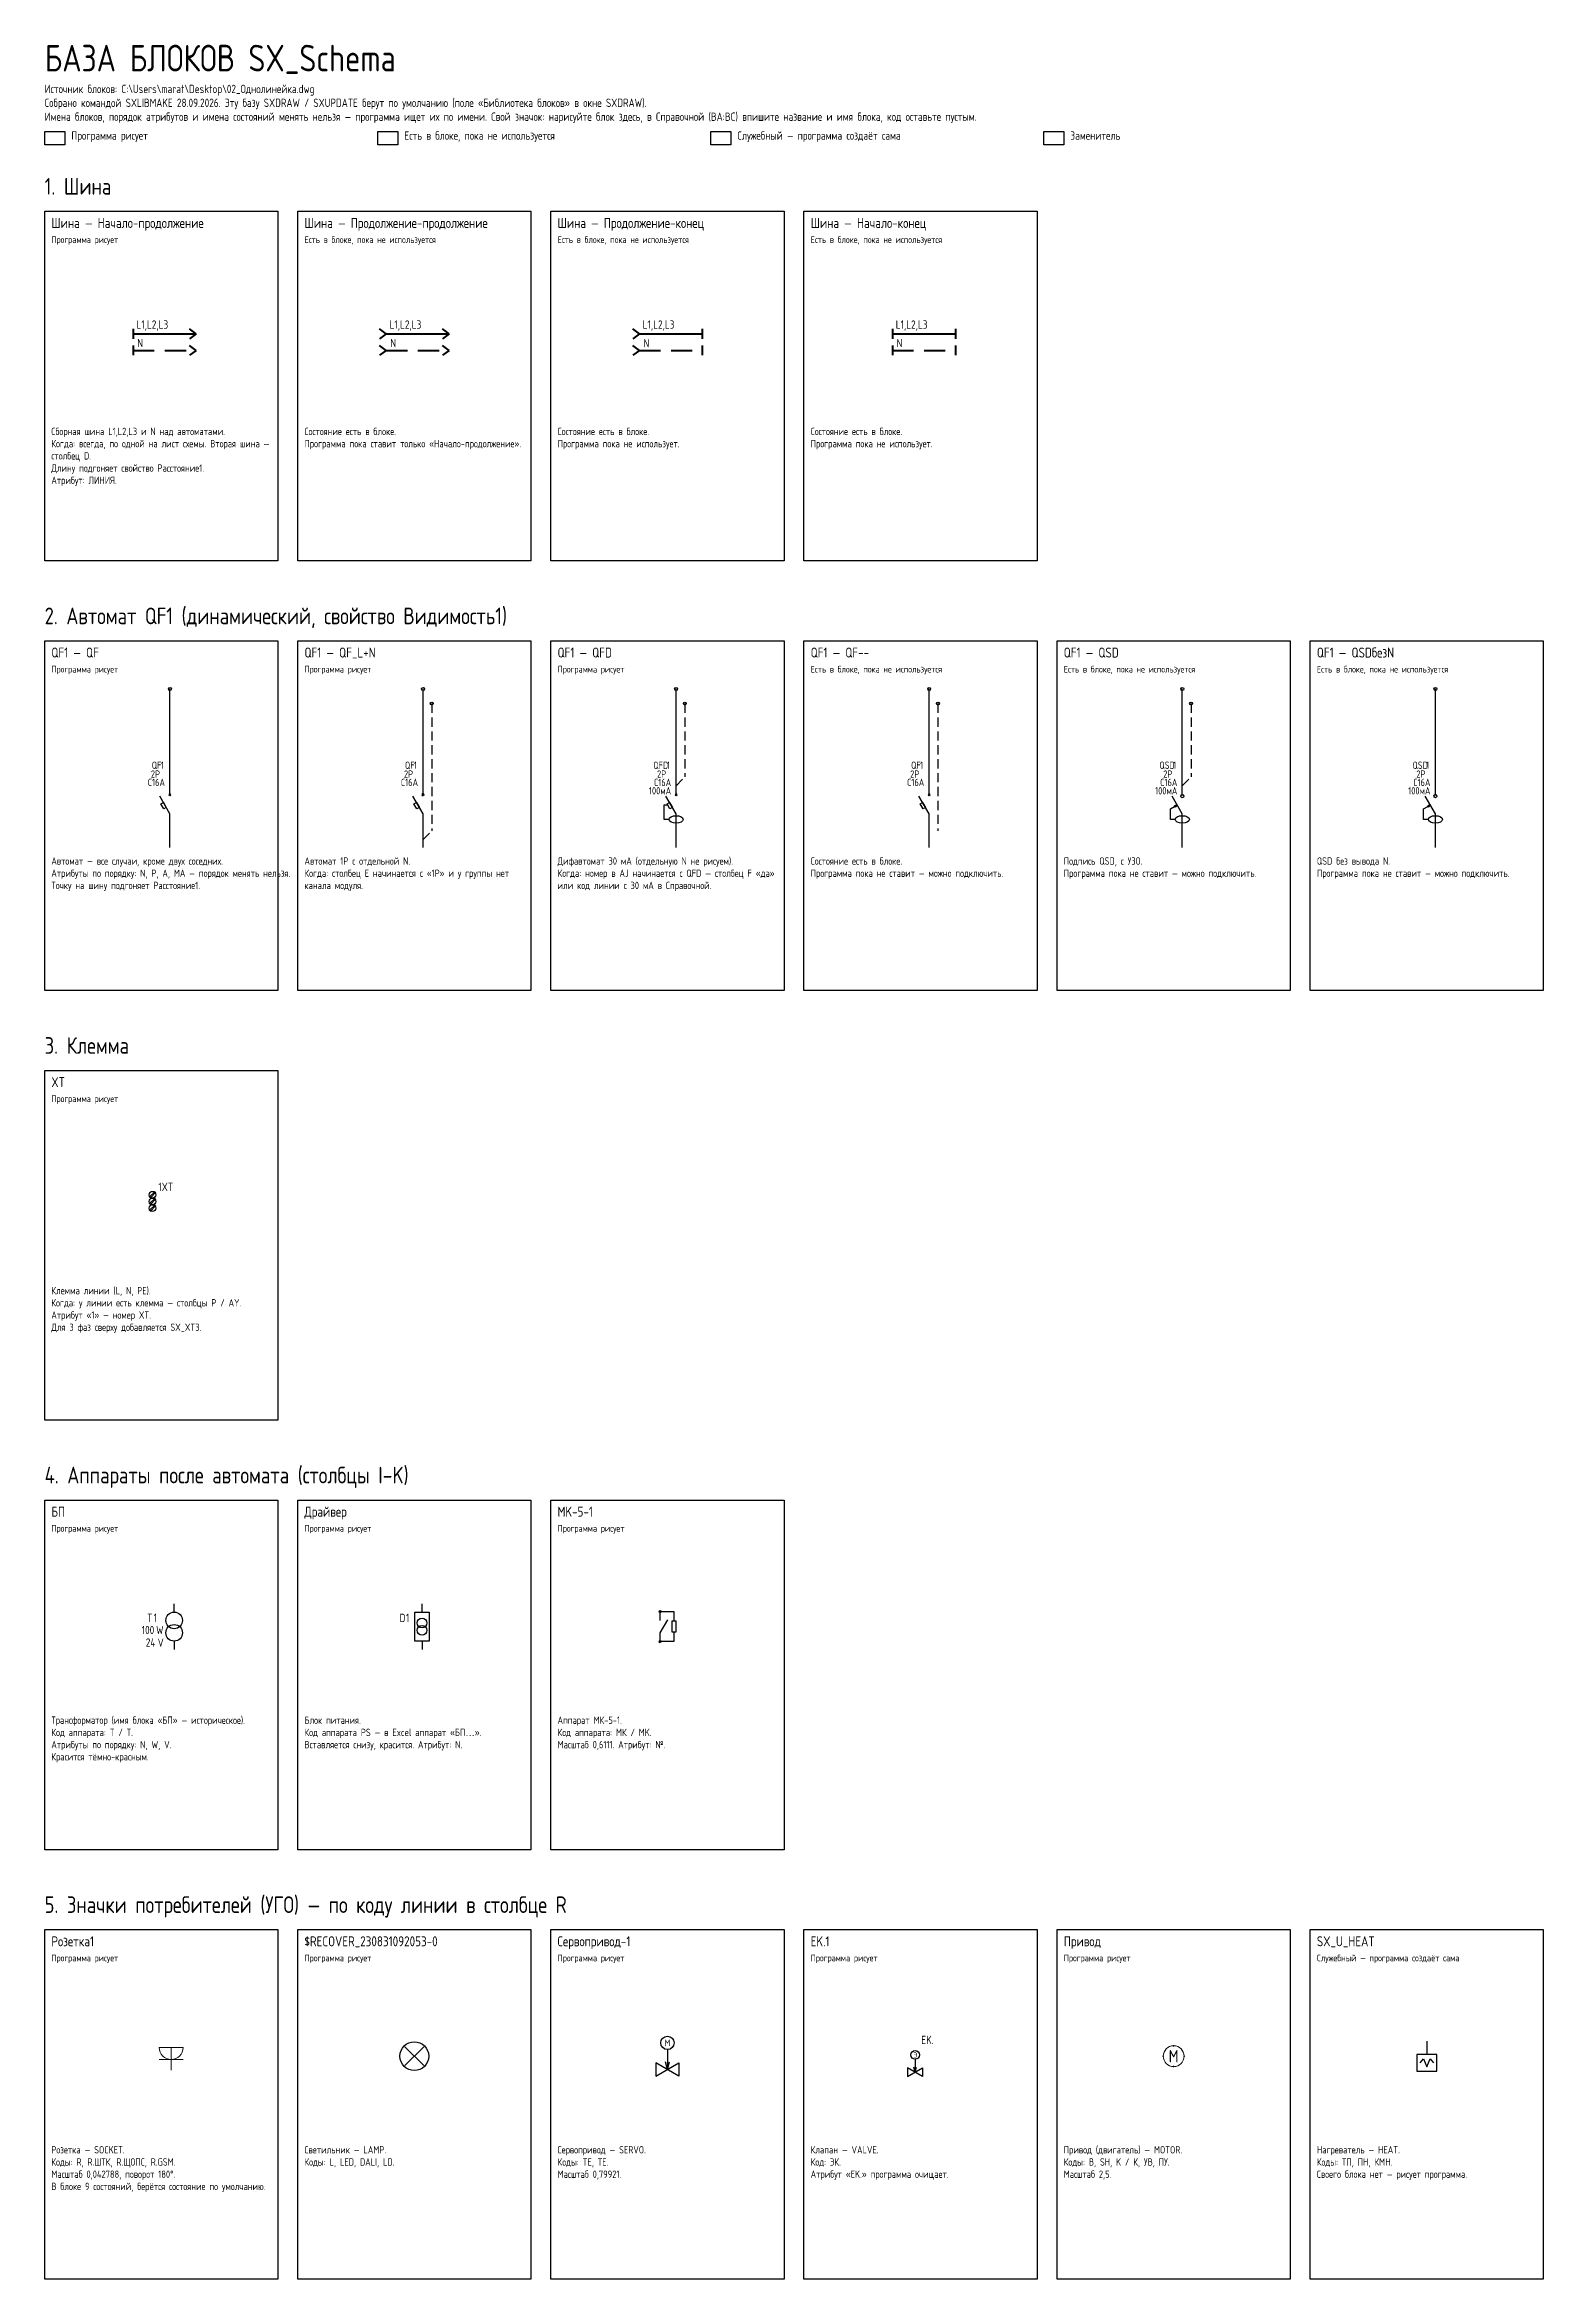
# Model space of a CAD drawing. Header units: millimetres. Extents: x 0 to 450, y -1280 to 0.
# Drawn here: x 0 to 450, y -671 to 0 of the extents above; entities that cross this region are included whole.
import ezdxf
from ezdxf.enums import TextEntityAlignment as Align

# ---------------------------------------------------------------- set-up
doc = ezdxf.new("R2010")
doc.units = ezdxf.units.MM
doc.linetypes.add('HIDDEN2', pattern=[4.7625, 3.175, -1.5875])
for name, color, linetype in [('09_Доп', 1, 'Continuous'), ('SX_LIB_BLOCKS', 7, 'Continuous'), ('SX_LIB_FRAME', 8, 'Continuous'), ('SX_LIB_TEXT', 7, 'Continuous')]:
    doc.layers.add(name, color=color, linetype=linetype)
doc.layers.add('Таблицы', color=7, linetype='Continuous', lineweight=13)
doc.styles.add('SX_GOST', font='GOST2304A.ttf')
doc.styles.add('UNC_A', font='GOST2304A.ttf')
doc.styles.add('UNC_GOST_Scheme', font='GOST2304A.ttf')
doc.styles.add('Unecom', font='GOST2304A.ttf', dxfattribs={"height": 2.5})

# ---------------------------------------------------------------- blocks, each defined once
blk = doc.blocks.new('*U28')
at = {"lineweight": 40}
for p, q in [((18.89, 0), (16.89, 1.5)), ((18.89, 0), (16.89, -1.5)), ((18.89, -5), (16.89, -3.5)), ((18.89, -5), (16.89, -6.5))]:
    blk.add_line(p, q, dxfattribs=at)
at = {"linetype": 'ByBlock', "lineweight": 40}
for points in [[(0, 1.5), (0, -1.5)], [(0, 0), (18.89, 0)], [(0, -3.5), (0, -6.5)]]:
    blk.add_lwpolyline(points, dxfattribs=at)
at = {"color": 4, "linetype": 'HIDDEN2', "lineweight": 40, "ltscale": 2}
blk.add_lwpolyline([(0, -5), (18.89, -5)], dxfattribs=at)
at = {"insert": (1.24, -1.57), "char_height": 2.5, "attachment_point": 1, "style": 'UNC_A'}
blk.add_mtext_dynamic_manual_height_columns('N', width=3.8436, gutter_width=12.5, heights=[0], dxfattribs=at)
at = {"style": 'UNC_A'}
blk.add_attdef('ЛИНИЯ', (1, 1.5), '', height=2.5, dxfattribs=at)
blk = doc.blocks.new('*U29')
at = {"lineweight": 40}
for p, q in [((0, 0), (-2, 1.5)), ((0, 0), (-2, -1.5)), ((18.89, 0), (16.89, 1.5)), ((18.89, 0), (16.89, -1.5)), ((0, -5), (-2, -3.5)), ((0, -5), (-2, -6.5)), ((18.89, -5), (16.89, -3.5)), ((18.89, -5), (16.89, -6.5))]:
    blk.add_line(p, q, dxfattribs=at)
at = {"linetype": 'ByBlock', "lineweight": 40}
blk.add_lwpolyline([(0, 0), (18.89, 0)], dxfattribs=at)
at = {"color": 4, "linetype": 'HIDDEN2', "lineweight": 40, "ltscale": 2}
blk.add_lwpolyline([(0, -5), (18.89, -5)], dxfattribs=at)
at = {"insert": (1.24, -1.57), "char_height": 2.5, "attachment_point": 1, "style": 'UNC_A'}
blk.add_mtext_dynamic_manual_height_columns('N', width=3.8436, gutter_width=12.5, heights=[0], dxfattribs=at)
at = {"style": 'UNC_A'}
blk.add_attdef('ЛИНИЯ', (1, 1.5), '', height=2.5, dxfattribs=at)
blk = doc.blocks.new('*U30')
at = {"lineweight": 40}
for p, q in [((0, 0), (-2, 1.5)), ((0, 0), (-2, -1.5)), ((0, -5), (-2, -3.5)), ((0, -5), (-2, -6.5))]:
    blk.add_line(p, q, dxfattribs=at)
at = {"linetype": 'ByBlock', "lineweight": 40}
for points in [[(0, 0), (18.89, 0)], [(18.89, 1.5), (18.89, -1.5)], [(18.89, -3.5), (18.89, -6.5)]]:
    blk.add_lwpolyline(points, dxfattribs=at)
at = {"color": 4, "linetype": 'HIDDEN2', "lineweight": 40, "ltscale": 2}
blk.add_lwpolyline([(0, -5), (18.89, -5)], dxfattribs=at)
at = {"insert": (1.24, -1.57), "char_height": 2.5, "attachment_point": 1, "style": 'UNC_A'}
blk.add_mtext_dynamic_manual_height_columns('N', width=3.8436, gutter_width=12.5, heights=[0], dxfattribs=at)
at = {"style": 'UNC_A'}
blk.add_attdef('ЛИНИЯ', (1, 1.5), '', height=2.5, dxfattribs=at)
blk = doc.blocks.new('*U31')
at = {"linetype": 'ByBlock', "lineweight": 40}
for points in [[(0, 1.5), (0, -1.5)], [(0, 0), (18.89, 0)], [(18.89, 1.5), (18.89, -1.5)], [(0, -3.5), (0, -6.5)], [(18.89, -3.5), (18.89, -6.5)]]:
    blk.add_lwpolyline(points, dxfattribs=at)
at = {"color": 4, "linetype": 'HIDDEN2', "lineweight": 40, "ltscale": 2}
blk.add_lwpolyline([(0, -5), (18.89, -5)], dxfattribs=at)
at = {"insert": (1.24, -1.57), "char_height": 2.5, "attachment_point": 1, "style": 'UNC_A'}
blk.add_mtext_dynamic_manual_height_columns('N', width=3.8436, gutter_width=12.5, heights=[0], dxfattribs=at)
at = {"style": 'UNC_A'}
blk.add_attdef('ЛИНИЯ', (1, 1.5), '', height=2.5, dxfattribs=at)
blk = doc.blocks.new('*U32')
for p, q in [((0, -36.27), (0, 0)), ((0, -42.79), (-3.51, -36.72)), ((-0.35, -36.62), (0.35, -35.91)), ((0.35, -36.62), (-0.35, -35.91)), ((0, -54.31), (0, -42.79))]:
    blk.add_line(p, q)
blk.add_lwpolyline([(-2.12, -41.12), (-3.12, -39.39), (-2.25, -38.89), (-1.25, -40.62)], close=True)
blk.add_circle((0, 0), 0.5)
at = {"insert": (-6.21, -24.9), "char_height": 2.5, "attachment_point": 1, "style": 'Unecom'}
blk.add_mtext_dynamic_manual_height_columns('\\pxql;QF', width=5.7065, gutter_width=12.5, heights=[4.37], dxfattribs=at)
at = {"style": 'Unecom'}
for tag, p in [('P', (-3.4, -30.43)), ('A', (-1.7, -33.28))]:
    blk.add_attdef(tag, text='', height=2.5, dxfattribs=at).set_placement(p, align=Align.RIGHT)
blk.add_attdef('N', (-3.15, -27.4), '', height=2.5, dxfattribs=at)
blk = doc.blocks.new('*U33')
for p, q in [((0, -36.27), (0, 0)), ((0, -42.79), (-3.51, -36.72)), ((-0.35, -36.62), (0.35, -35.91)), ((0.35, -36.62), (-0.35, -35.91)), ((0, -54.31), (0, -42.79))]:
    blk.add_line(p, q)
at = {"color": 4, "linetype": 'HIDDEN2'}
for p in [(3, -5), (0, -51.65)]:
    blk.add_line(p, (3, -48.65), dxfattribs=at)
blk.add_lwpolyline([(-2.12, -41.12), (-3.12, -39.39), (-2.25, -38.89), (-1.25, -40.62)], close=True)
for centre in [(0, 0), (3, -5)]:
    blk.add_circle(centre, 0.5)
at = {"insert": (-6.21, -24.9), "char_height": 2.5, "attachment_point": 1, "style": 'Unecom'}
blk.add_mtext_dynamic_manual_height_columns('\\pxql;QF', width=5.7065, gutter_width=12.5, heights=[4.37], dxfattribs=at)
at = {"style": 'Unecom'}
for tag, p in [('P', (-3.4, -30.43)), ('A', (-1.7, -33.28))]:
    blk.add_attdef(tag, text='', height=2.5, dxfattribs=at).set_placement(p, align=Align.RIGHT)
blk.add_attdef('N', (-3.15, -27.4), '', height=2.5, dxfattribs=at)
blk = doc.blocks.new('*U34')
for p, q in [((0, -36.27), (0, 0)), ((0, -42.79), (-3.51, -36.72)), ((-0.35, -36.62), (0.35, -35.91)), ((0.35, -36.62), (-0.35, -35.91)), ((-4.05, -44.73), (-4.05, -39.76)), ((-4.05, -39.76), (-2.91, -39.76)), ((-2.42, -44.73), (-4.05, -44.73)), ((0, -54.31), (0, -42.79))]:
    blk.add_line(p, q)
at = {"color": 4, "linetype": 'HIDDEN2'}
for p in [(3, -5), (0, -33.16)]:
    blk.add_line(p, (3, -30.16), dxfattribs=at)
blk.add_lwpolyline([(-2.12, -41.12), (-3.12, -39.39), (-2.25, -38.89), (-1.25, -40.62)], close=True)
for centre in [(0, 0), (3, -5)]:
    blk.add_circle(centre, 0.5)
blk.add_ellipse((0, -44.73), major_axis=(-2.42, 0), ratio=0.530622)
at = {"insert": (-7.85, -24.9), "char_height": 2.5, "attachment_point": 1, "style": 'Unecom'}
blk.add_mtext_dynamic_manual_height_columns('\\pxql;QFD', width=5.7065, gutter_width=12.5, heights=[4.37], dxfattribs=at)
at = {"style": 'Unecom'}
for tag, p in [('P', (-3.4, -30.43)), ('МА', (-1.71, -36.14)), ('A', (-1.7, -33.28))]:
    blk.add_attdef(tag, text='', height=2.5, dxfattribs=at).set_placement(p, align=Align.RIGHT)
blk.add_attdef('N', (-3.15, -27.4), '', height=2.5, dxfattribs=at)
blk = doc.blocks.new('*U35')
for p, q in [((0, -36.27), (0, 0)), ((0, -42.79), (-3.51, -36.72)), ((-0.35, -36.62), (0.35, -35.91)), ((0.35, -36.62), (-0.35, -35.91)), ((0, -54.31), (0, -42.79))]:
    blk.add_line(p, q)
at = {"color": 4, "linetype": 'HIDDEN2'}
blk.add_line((3, -5), (3, -48.65), dxfattribs=at)
blk.add_lwpolyline([(-2.12, -41.12), (-3.12, -39.39), (-2.25, -38.89), (-1.25, -40.62)], close=True)
for centre in [(0, 0), (3, -5)]:
    blk.add_circle(centre, 0.5)
at = {"insert": (-6.21, -24.9), "char_height": 2.5, "attachment_point": 1, "style": 'Unecom'}
blk.add_mtext_dynamic_manual_height_columns('\\pxql;QF', width=5.7065, gutter_width=12.5, heights=[4.37], dxfattribs=at)
at = {"style": 'Unecom'}
for tag, p in [('P', (-3.4, -30.43)), ('A', (-1.7, -33.28))]:
    blk.add_attdef(tag, text='', height=2.5, dxfattribs=at).set_placement(p, align=Align.RIGHT)
blk.add_attdef('N', (-3.15, -27.4), '', height=2.5, dxfattribs=at)
blk = doc.blocks.new('*U36')
for p, q in [((0, -36.27), (0, 0)), ((0, -42.79), (-3.51, -36.72)), ((-0.5, -36.27), (0.5, -36.27)), ((-4.05, -41.08), (-2.62, -40.26)), ((-4.05, -44.73), (-4.05, -41.08)), ((-2.42, -44.73), (-4.05, -44.73)), ((-1.75, -39.76), (-2.74, -40.04)), ((-2.74, -40.04), (-2.49, -40.47)), ((-1.75, -39.76), (-2.49, -40.47)), ((0, -54.31), (0, -42.79))]:
    blk.add_line(p, q)
at = {"color": 4, "linetype": 'HIDDEN2'}
for p in [(3, -5), (0, -33.16)]:
    blk.add_line(p, (3, -30.16), dxfattribs=at)
for centre in [(0, 0), (3, -5), (0, -36.77)]:
    blk.add_circle(centre, 0.5)
blk.add_ellipse((0, -44.73), major_axis=(-2.42, 0), ratio=0.530622)
at = {"insert": (-7.85, -24.9), "char_height": 2.5, "attachment_point": 1, "style": 'Unecom'}
blk.add_mtext_dynamic_manual_height_columns('\\pxql;QSD', width=5.7065, gutter_width=12.5, heights=[4.37], dxfattribs=at)
at = {"style": 'Unecom'}
for tag, p in [('P', (-3.4, -30.43)), ('МА', (-1.71, -36.14)), ('A', (-1.7, -33.28))]:
    blk.add_attdef(tag, text='', height=2.5, dxfattribs=at).set_placement(p, align=Align.RIGHT)
blk.add_attdef('N', (-3.15, -27.4), '', height=2.5, dxfattribs=at)
blk = doc.blocks.new('*U37')
for p, q in [((0, -36.27), (0, 0)), ((0, -42.79), (-3.51, -36.72)), ((-0.5, -36.27), (0.5, -36.27)), ((-4.05, -41.08), (-2.62, -40.26)), ((-4.05, -44.73), (-4.05, -41.08)), ((-2.42, -44.73), (-4.05, -44.73)), ((-1.75, -39.76), (-2.74, -40.04)), ((-2.74, -40.04), (-2.49, -40.47)), ((-1.75, -39.76), (-2.49, -40.47)), ((0, -54.31), (0, -42.79))]:
    blk.add_line(p, q)
for centre in [(0, 0), (0, -36.77)]:
    blk.add_circle(centre, 0.5)
blk.add_ellipse((0, -44.73), major_axis=(-2.42, 0), ratio=0.530622)
at = {"insert": (-7.85, -24.9), "char_height": 2.5, "attachment_point": 1, "style": 'Unecom'}
blk.add_mtext_dynamic_manual_height_columns('\\pxql;QSD', width=5.7065, gutter_width=12.5, heights=[4.37], dxfattribs=at)
at = {"style": 'Unecom'}
for tag, p in [('P', (-3.4, -30.43)), ('МА', (-1.71, -36.14)), ('A', (-1.7, -33.28))]:
    blk.add_attdef(tag, text='', height=2.5, dxfattribs=at).set_placement(p, align=Align.RIGHT)
blk.add_attdef('N', (-3.15, -27.4), '', height=2.5, dxfattribs=at)
blk = doc.blocks.new('XT')
at = {"color": 32, "true_color": 0xcd6928}
for p, q in [((0.75, 0), (-1, -1.75)), ((1, -0.25), (-0.75, -2))]:
    blk.add_line(p, q, dxfattribs=at)
at = {"color": 5}
for p, q in [((0.75, -2), (-1, -3.75)), ((1, -2.25), (-0.75, -4))]:
    blk.add_line(p, q, dxfattribs=at)
at = {"color": 3}
for p, q in [((0.75, -4), (-1, -5.75)), ((1, -4.25), (-0.75, -6))]:
    blk.add_line(p, q, dxfattribs=at)
at = {"color": 32, "true_color": 0xcd6928}
blk.add_circle((0, -1), 1, dxfattribs=at)
at = {"color": 5}
blk.add_circle((0, -3), 1, dxfattribs=at)
at = {"color": 3}
blk.add_circle((0, -5), 1, dxfattribs=at)
at = {"style": 'UNC_A'}
blk.add_attdef('1', (1.75, 0.11), '', height=2.5, dxfattribs=at)
blk = doc.blocks.new('БП')
at = {"color": 0, "lineweight": 25}
for p, q in [((0, -2.5), (0, 0)), ((0, -11.25), (0, -13.75))]:
    blk.add_line(p, q, dxfattribs=at)
for centre in [(0, -5), (0, -8.75)]:
    blk.add_circle(centre, 2.5, dxfattribs=at)
at = {"lineweight": 25, "char_height": 2.5, "attachment_point": 1, "style": 'UNC_A'}
for s, width, insert in [('T', 2.5, (-8.13, -3)), ('W', 2.4816, (-5.43, -6.65)), ('V', 2.5983, (-4.95, -10.45))]:
    blk.add_mtext_dynamic_manual_height_columns(s, width=width, gutter_width=12.5, heights=[0], dxfattribs=dict(at, insert=insert))
at = {"lineweight": 25, "style": 'UNC_A'}
for tag, p in [('W', (-5.98, -9.14)), ('V', (-5.63, -12.91))]:
    blk.add_attdef(tag, text='', height=2.5, dxfattribs=at).set_placement(p, align=Align.RIGHT)
blk.add_attdef('N', (-6.19, -5.48), '', height=2.5, dxfattribs=at)
blk = doc.blocks.new('Драйвер')
at = {"color": 177, "lineweight": 25, "true_color": 0x293189}
for p, q in [((0, 11.25), (0, 13.75)), ((0, 2.5), (0, 0))]:
    blk.add_line(p, q, dxfattribs=at)
at = {"color": 177, "true_color": 0x293189}
blk.add_lwpolyline([(-2.14, 11.25), (2.14, 11.25), (2.14, 2.5), (-2.14, 2.5)], close=True, dxfattribs=at)
at = {"color": 177, "lineweight": 25, "true_color": 0x293189}
for centre in [(0, 7.97), (0, 5.78)]:
    blk.add_circle(centre, 1.46, dxfattribs=at)
at = {"lineweight": 25, "insert": (-6.76, 10.75), "char_height": 2.5, "attachment_point": 1, "style": 'UNC_A'}
blk.add_mtext_dynamic_manual_height_columns('D', width=2.5, gutter_width=12.5, heights=[0], dxfattribs=at)
at = {"lineweight": 25, "style": 'UNC_A'}
blk.add_attdef('N', (-4.82, 8.27), '', height=2.5, dxfattribs=at)
blk = doc.blocks.new('MK-5-1')
at = {"lineweight": 25}
for p, q in [((-0.5, -0.5), (0.5, 0.5)), ((-0.5, -15.3), (0.5, -14.2))]:
    blk.add_line(p, q, dxfattribs=at)
for p, q in [((0, -4.4), (0, -0.5)), ((0, -10.4), (3.7, -4)), ((0, -14.2), (0, -10.4))]:
    blk.add_line(p, q)
at = {"ltscale": 5}
for points in [[(0, 0), (6.7, 0), (6.7, -4.6)], [(6.7, -10.1), (6.7, -14.7), (0, -14.7)]]:
    blk.add_lwpolyline(points, dxfattribs=at)
blk.add_lwpolyline([(5.8, -4.6), (7.6, -4.6), (7.6, -10.1), (5.8, -10.1)], close=True, dxfattribs=at)
at = {"lineweight": 25}
for centre in [(0, 0), (0, -14.7)]:
    blk.add_circle(centre, 0.5, dxfattribs=at)
at = {"ltscale": 5, "style": 'Unecom'}
blk.add_attdef('№', text='', height=2.5, dxfattribs=at).set_placement((8.4, -7.6), align=Align.MIDDLE_LEFT)
blk = doc.blocks.new('Розетка1')
at = {"layer": 'Таблицы', "color": 1}
for p, q in [((0, 0), (0, 158)), ((-84, 84), (84, 84)), ((-84, 0), (84, 0))]:
    blk.add_line(p, q, dxfattribs=at)
blk.add_arc((0, 0), 83.5, 0, 180, dxfattribs=at)
blk.add_arc((0, 0), 83.5, 0, 180, dxfattribs=at)
blk = doc.blocks.new('$RECOVER_230831092053-0')
at = {"color": 0, "lineweight": 30}
for p, q in [((-2.83, 2.83), (2.83, -2.83)), ((-2.83, -2.83), (2.83, 2.83))]:
    blk.add_line(p, q, dxfattribs=at)
blk.add_circle((0, 0), 4.33, dxfattribs=at)
blk = doc.blocks.new('Сервопривод-1')
at = {"layer": '09_Доп', "color": 0}
for p, q in [((-4.33, -2.5), (4.33, 2.5)), ((4.33, -2.5), (-4.33, 2.5)), ((-4.33, 2.5), (-4.33, -2.5)), ((0, 0), (-0.78, 2.9)), ((0, 7.5), (0, 0)), ((0, 0), (0.78, 2.9)), ((4.33, 2.5), (4.33, -2.5))]:
    blk.add_line(p, q, dxfattribs=at)
blk.add_circle((0, 10), 2.5, dxfattribs=at)
at = {"layer": '09_Доп', "color": 0, "style": 'UNC_GOST_Scheme'}
blk.add_text('М', height=2.5, dxfattribs=at).set_placement((0, 10), align=Align.MIDDLE_CENTER)
blk = doc.blocks.new('EK.1')
at = {"color": 0, "linetype": 'ByBlock'}
for p, q in [((-2.25, -1.3), (2.25, 1.3)), ((2.25, -1.3), (-2.25, 1.3)), ((-2.25, 1.3), (-2.25, -1.3)), ((0, 0), (-0.4, 1.51)), ((0, 3.9), (0, 0)), ((0, 0), (0.4, 1.51)), ((2.25, 1.3), (2.25, -1.3))]:
    blk.add_line(p, q, dxfattribs=at)
blk.add_circle((0, 5.2), 1.3, dxfattribs=at)
at = {"color": 0, "linetype": 'ByBlock', "style": 'UNC_GOST_Scheme'}
blk.add_text('Э', height=1.73, dxfattribs=at).set_placement((0, 5.2), align=Align.MIDDLE_CENTER)
at = {"color": 18, "true_color": 0x000000, "style": 'Unecom'}
blk.add_attdef('EK.', (1.86, 8.45), '', height=2.5, dxfattribs=at)
blk = doc.blocks.new('Привод')
at = {"color": 0, "lineweight": 15}
blk.add_circle((0, 0), 1.25, dxfattribs=at)
at = {"color": 0}
for p in [(-1.25, 0), (0, 1.25), (1.25, 0), (0, -1.25)]:
    blk.add_point(p, dxfattribs=at)
at = {"color": 0, "lineweight": -3, "style": 'Unecom'}
blk.add_text('М', height=1.5, dxfattribs=at).set_placement((0, 0), align=Align.MIDDLE_CENTER)
blk = doc.blocks.new('SX_U_HEAT')
for p, q in [((3, 2.5), (-3, 2.5)), ((-3, 2.5), (-3, -2.5)), ((-2, 0), (-1, 1.2)), ((-1, 1.2), (0, -1.2)), ((0, 6.5), (0, 2.5)), ((0, -1.2), (1, 1.2)), ((1, 1.2), (2, 0)), ((3, -2.5), (3, 2.5)), ((-3, -2.5), (3, -2.5))]:
    blk.add_line(p, q)

msp = doc.modelspace()

# ---------------------------------------------------------------- linework, layer by layer
at = {"layer": 'SX_LIB_FRAME', "color": 3}
for points in [[(0, -26), (6, -26), (6, -30), (0, -30)], [(0, -50), (70, -50), (70, -155), (0, -155)], [(0, -179), (70, -179), (70, -284), (0, -284)], [(76, -179), (146, -179), (146, -284), (76, -284)], [(152, -179), (222, -179), (222, -284), (152, -284)], [(0, -308), (70, -308), (70, -413), (0, -413)], [(0, -437), (70, -437), (70, -542), (0, -542)], [(76, -437), (146, -437), (146, -542), (76, -542)], [(152, -437), (222, -437), (222, -542), (152, -542)], [(0, -566), (70, -566), (70, -671), (0, -671)], [(76, -566), (146, -566), (146, -671), (76, -671)], [(152, -566), (222, -566), (222, -671), (152, -671)], [(228, -566), (298, -566), (298, -671), (228, -671)], [(304, -566), (374, -566), (374, -671), (304, -671)]]:
    msp.add_lwpolyline(points, close=True, dxfattribs=at)
at = {"layer": 'SX_LIB_FRAME', "color": 8}
for points in [[(100, -26), (106, -26), (106, -30), (100, -30)], [(76, -50), (146, -50), (146, -155), (76, -155)], [(152, -50), (222, -50), (222, -155), (152, -155)], [(228, -50), (298, -50), (298, -155), (228, -155)], [(228, -179), (298, -179), (298, -284), (228, -284)], [(304, -179), (374, -179), (374, -284), (304, -284)], [(380, -179), (450, -179), (450, -284), (380, -284)]]:
    msp.add_lwpolyline(points, close=True, dxfattribs=at)
at = {"layer": 'SX_LIB_FRAME', "color": 5}
for points in [[(200, -26), (206, -26), (206, -30), (200, -30)], [(380, -566), (450, -566), (450, -671), (380, -671)]]:
    msp.add_lwpolyline(points, close=True, dxfattribs=at)
at = {"layer": 'SX_LIB_FRAME', "color": 30}
msp.add_lwpolyline([(300, -26), (306, -26), (306, -30), (300, -30)], close=True, dxfattribs=at)

# ---------------------------------------------------------------- block references
at = {"layer": 'SX_LIB_BLOCKS'}
for name, p, values in [('*U28', (26.56, -86.75), {'ЛИНИЯ': 'L1,L2,L3'}), ('*U29', (102.56, -86.75), {'ЛИНИЯ': 'L1,L2,L3'}), ('*U30', (178.56, -86.75), {'ЛИНИЯ': 'L1,L2,L3'}), ('*U31', (254.56, -86.75), {'ЛИНИЯ': 'L1,L2,L3'}), ('XT', (32.39, -344.31), {'1': '1XT'}), ('БП', (38.88, -468.12), {'N': '1', 'W': '100', 'V': '24'}), ('Драйвер', (113.31, -481.88), {'N': '1'}), ('EK.1', (261.38, -608.83), {'EK.': 'EK.'})]:
    msp.add_blockref(name, p, dxfattribs=at).add_auto_attribs(values)
at = {"layer": 'SX_LIB_BLOCKS', "xscale": 0.8757843553855302, "yscale": 0.8757843553855302, "zscale": 0.8757843553855302}
for name, p, values in [('*U32', (37.6, -193.44), {'N': '1', 'P': '2P', 'A': 'С16А'}), ('*U33', (113.6, -193.44), {'N': '1', 'P': '2P', 'A': 'С16А'}), ('*U34', (189.6, -193.44), {'N': '1', 'P': '2P', 'A': 'С16А', 'МА': '100мА'}), ('*U35', (265.6, -193.44), {'N': '1', 'P': '2P', 'A': 'С16А'}), ('*U36', (341.6, -193.44), {'N': '1', 'P': '2P', 'A': 'С16А', 'МА': '100мА'}), ('*U37', (417.6, -193.44), {'N': '1', 'P': '2P', 'A': 'С16А', 'МА': '100мА'})]:
    msp.add_blockref(name, p, dxfattribs=at).add_auto_attribs(values)
at = {"layer": 'SX_LIB_BLOCKS'}
for name, p, xscale, yscale, zscale in [('MK-5-1', (184.83, -470.5), 0.6111, 0.6111, 0.6111), ('Сервопривод-1', (187, -608), 0.79921, 0.79921, 0.79921), ('Привод', (339, -604), 2.5, 2.5, 2.5)]:
    msp.add_blockref(name, p, dxfattribs=dict(at, xscale=xscale, yscale=yscale, zscale=zscale))
at = {"layer": 'SX_LIB_BLOCKS', "xscale": 0.042788, "yscale": 0.042788, "zscale": 0.042788, "rotation": 180}
msp.add_blockref('Розетка1', (37.98, -601.42), dxfattribs=at)
at = {"layer": 'SX_LIB_BLOCKS'}
for name, p in [('$RECOVER_230831092053-0', (111, -604)), ('SX_U_HEAT', (415, -606))]:
    msp.add_blockref(name, p, dxfattribs=at)

# ---------------------------------------------------------------- texts
at = {"layer": 'SX_LIB_TEXT', "attachment_point": 1, "style": 'SX_GOST'}
for s, insert, char_height, width in [('БАЗА БЛОКОВ SX_Schema', (0, 0), 8, 400), ('Источник блоков: C:\\\\Users\\\\marat\\\\Desktop\\\\02_Однолинейка.dwg\\PСобрано командой SXLIBMAKE 28.09.2026. Эту базу SXDRAW / SXUPDATE берут по умолчанию (поле «Библиотека блоков» в окне SXDRAW).\\PИмена блоков, порядок атрибутов и имена состояний менять нельзя — программа ищет их по имени. Свой значок: нарисуйте блок здесь, в Справочной (BA:BC) впишите название и имя блока, код оставьте пустым.', (0, -12), 2.5, 440), ('Программа рисует', (8, -26), 2.5, 90), ('Есть в блоке, пока не используется', (108, -26), 2.5, 90), ('Служебный — программа создаёт сама', (208, -26), 2.5, 90), ('Заменитель', (308, -26), 2.5, 90), ('1. Шина', (0, -40), 5, 440), ('Шина — Начало-продолжение', (2, -52), 3, 66), ('Шина — Продолжение-продолжение', (78, -52), 3, 66), ('Шина — Продолжение-конец', (154, -52), 3, 66), ('Шина — Начало-конец', (230, -52), 3, 66), ('Сборная шина L1,L2,L3 и N над автоматами.\\PКогда: всегда, по одной на лист схемы. Вторая шина — столбец D.\\PДлину подгоняет свойство Расстояние1.\\PАтрибут: ЛИНИЯ.', (2, -115), 2.2, 66), ('Состояние есть в блоке.\\PПрограмма пока ставит только «Начало-продолжение».', (78, -115), 2.2, 66), ('Состояние есть в блоке.\\PПрограмма пока не использует.', (154, -115), 2.2, 66), ('Состояние есть в блоке.\\PПрограмма пока не использует.', (230, -115), 2.2, 66), ('2. Автомат QF1 (динамический, свойство Видимость1)', (0, -169), 5, 440), ('QF1 — QF', (2, -181), 3, 66), ('QF1 — QF_L+N', (78, -181), 3, 66), ('QF1 — QFD', (154, -181), 3, 66), ('QF1 — QF--', (230, -181), 3, 66), ('QF1 — QSD', (306, -181), 3, 66), ('QF1 — QSDбезN', (382, -181), 3, 66), ('Автомат — все случаи, кроме двух соседних.\\PАтрибуты по порядку: N, P, A, МА — порядок менять нельзя.\\PТочку на шину подгоняет Расстояние1.', (2, -244), 2.2, 66), ('Автомат 1P с отдельной N.\\PКогда: столбец E начинается с «1P» и у группы нет канала модуля.', (78, -244), 2.2, 66), ('Дифавтомат 30 мА (отдельную N не рисуем).\\PКогда: номер в AJ начинается с QFD — столбец F «да» или код линии с 30 мА в Справочной.', (154, -244), 2.2, 66), ('Состояние есть в блоке.\\PПрограмма пока не ставит — можно подключить.', (230, -244), 2.2, 66), ('Подпись QSD, с УЗО.\\PПрограмма пока не ставит — можно подключить.', (306, -244), 2.2, 66), ('QSD без вывода N.\\PПрограмма пока не ставит — можно подключить.', (382, -244), 2.2, 66), ('3. Клемма', (0, -298), 5, 440), ('XT', (2, -310), 3, 66), ('Клемма линии (L, N, PE).\\PКогда: у линии есть клемма — столбцы P / AY.\\PАтрибут «1» — номер XT.\\PДля 3 фаз сверху добавляется SX_XT3.', (2, -373), 2.2, 66), ('4. Аппараты после автомата (столбцы I–K)', (0, -427), 5, 440), ('БП', (2, -439), 3, 66), ('Драйвер', (78, -439), 3, 66), ('MK-5-1', (154, -439), 3, 66), ('Трансформатор (имя блока «БП» — историческое).\\PКод аппарата: T / Т.\\PАтрибуты по порядку: N, W, V.\\PКрасится тёмно-красным.', (2, -502), 2.2, 66), ('Блок питания.\\PКод аппарата PS — в Excel аппарат «БП…».\\PВставляется снизу, красится. Атрибут: N.', (78, -502), 2.2, 66), ('Аппарат МК-5-1.\\PКод аппарата: МК / MK.\\PМасштаб 0,6111. Атрибут: №.', (154, -502), 2.2, 66), ('5. Значки потребителей (УГО) — по коду линии в столбце R', (0, -556), 5, 440), ('Розетка1', (2, -568), 3, 66), ('$RECOVER_230831092053-0', (78, -568), 3, 66), ('Сервопривод-1', (154, -568), 3, 66), ('EK.1', (230, -568), 3, 66), ('Привод', (306, -568), 3, 66), ('SX_U_HEAT', (382, -568), 3, 66), ('Привод (двигатель) — MOTOR.\\PКоды: В, SH, K / К, УВ, ПУ.\\PМасштаб 2,5.', (306, -631), 2.2, 66), ('Розетка — SOCKET.\\PКоды: R, R.ШТК, R.ЩОПС, R.GSM.\\PМасштаб 0,042788, поворот 180°.\\PВ блоке 9 состояний, берётся состояние по умолчанию.', (2, -631), 2.2, 66), ('Светильник — LAMP.\\PКоды: L, LED, DALI, LD.', (78, -631), 2.2, 66), ('Сервопривод — SERVO.\\PКоды: TE, ТЕ.\\PМасштаб 0,79921.', (154, -631), 2.2, 66), ('Клапан — VALVE.\\PКод: ЭК.\\PАтрибут «EK.» программа очищает.', (230, -631), 2.2, 66), ('Нагреватель — HEAT.\\PКоды: ТП, ПН, КМН.\\PСвоего блока нет — рисует программа.', (382, -631), 2.2, 66)]:
    msp.add_mtext(s, dxfattribs=dict(at, insert=insert, char_height=char_height, width=width))
at = {"layer": 'SX_LIB_TEXT', "color": 3, "char_height": 2, "width": 66, "attachment_point": 1, "style": 'SX_GOST'}
for insert in [(2, -57.5), (2, -186.5), (78, -186.5), (154, -186.5), (2, -315.5), (2, -444.5), (78, -444.5), (154, -444.5), (2, -573.5), (78, -573.5), (154, -573.5), (230, -573.5), (306, -573.5)]:
    msp.add_mtext('Программа рисует', dxfattribs=dict(at, insert=insert))
at = {"layer": 'SX_LIB_TEXT', "color": 8, "char_height": 2, "width": 66, "attachment_point": 1, "style": 'SX_GOST'}
for insert in [(78, -57.5), (154, -57.5), (230, -57.5), (230, -186.5), (306, -186.5), (382, -186.5)]:
    msp.add_mtext('Есть в блоке, пока не используется', dxfattribs=dict(at, insert=insert))
at = {"layer": 'SX_LIB_TEXT', "color": 5, "insert": (382, -573.5), "char_height": 2, "width": 66, "attachment_point": 1, "style": 'SX_GOST'}
msp.add_mtext('Служебный — программа создаёт сама', dxfattribs=at)

doc.saveas('drawing.dxf')
